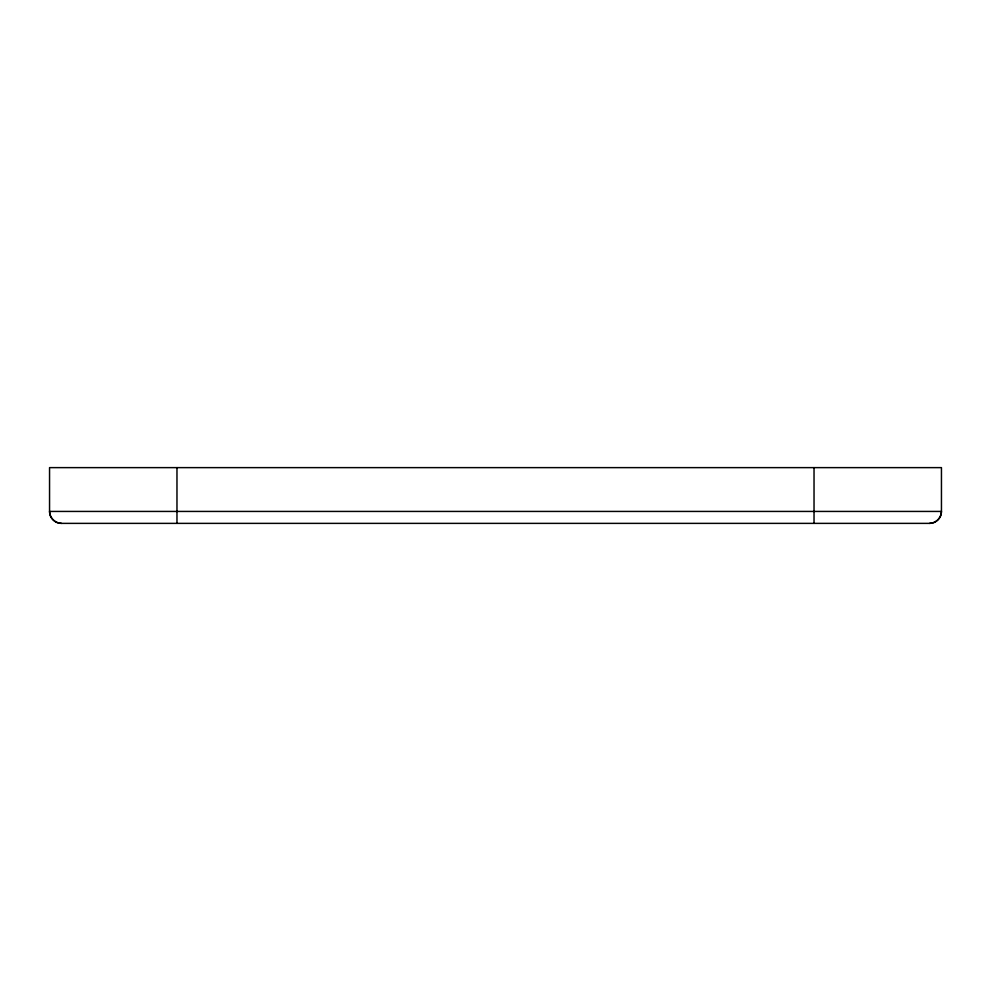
<?xml version="1.0" encoding="UTF-8"?>
<svg xmlns="http://www.w3.org/2000/svg" width="991" height="991" viewBox="0 0 991 991"><rect width="100%" height="100%" fill="white"/><g stroke="black" fill="none" stroke-linecap="round" stroke-linejoin="round"><path stroke-width="1.49" d="M929.508 523.372C935.9 523.359 941.438 517.822 941.45 511.43L941.45 467.628L49.55 467.628L49.55 511.43C49.562 517.822 55.1 523.359 61.492 523.372L929.508 523.372A11.942 11.942 0 0 0 941.45 511.43L49.55 511.43A11.942 11.942 0 0 0 61.492 523.372M814.032 467.628L814.032 523.372M176.968 467.628L176.968 523.372"/></g></svg>
